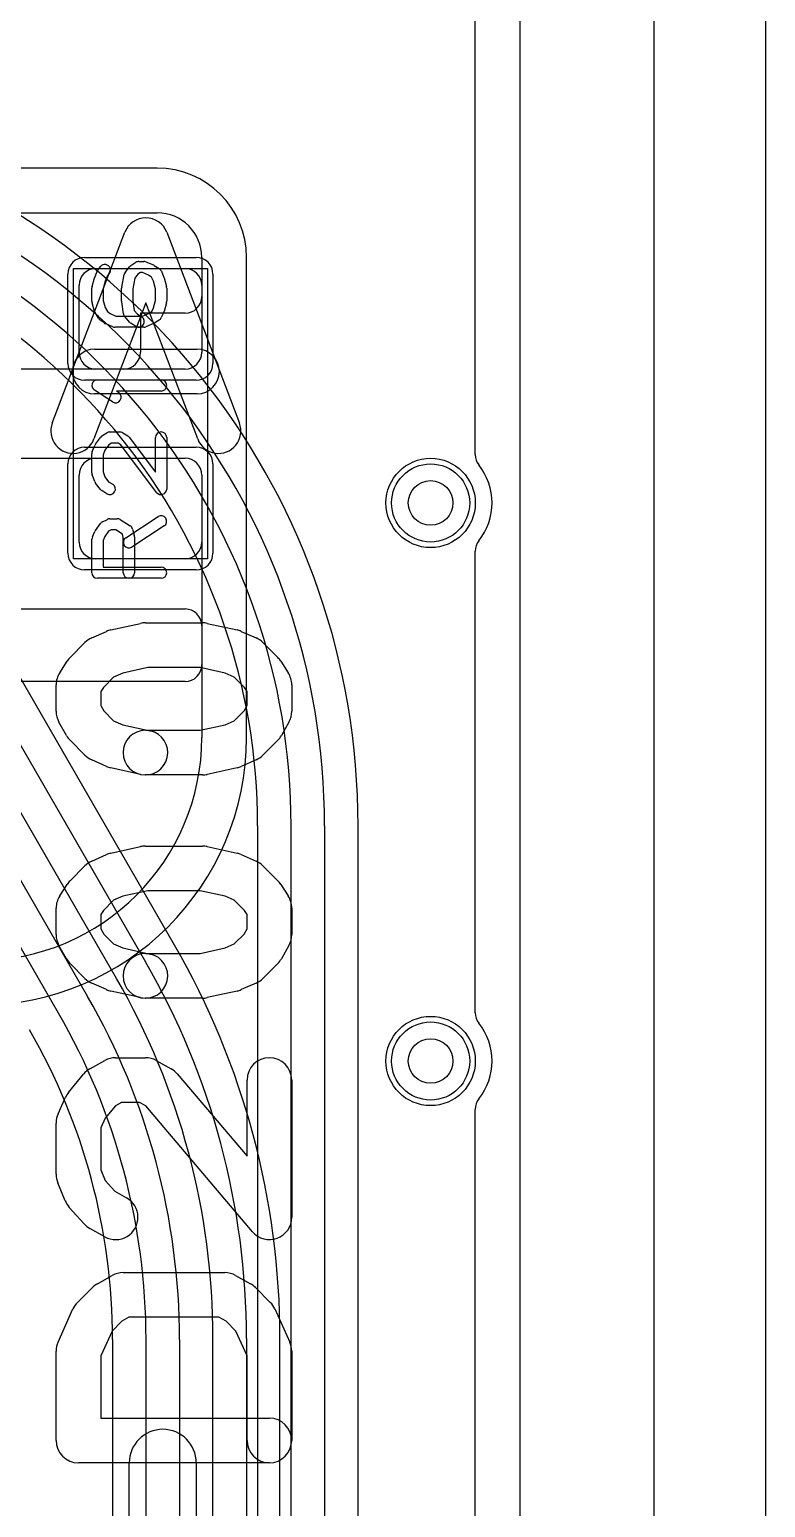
# Model space of a CAD drawing. Extents: x 0 to 20.5, y -0.5 to 20.
# Drawn here: x 17.2 to 20.5, y 6.5 to 13.12 of the extents above; entities that cross this region are included whole.
import ezdxf

# ---------------------------------------------------------------- set-up
doc = ezdxf.new("R2010")
doc.units = 0
for name, color, linetype in [('Hole', 1, 'CONTINUOUS'), ('L1', 3, 'CONTINUOUS'), ('L2', 3, 'CONTINUOUS'), ('L3', 3, 'CONTINUOUS'), ('L4', 3, 'CONTINUOUS'), ('MetalMask-A', 176, 'CONTINUOUS'), ('Outline', 7, 'CONTINUOUS'), ('PartsArea-A', 111, 'CONTINUOUS'), ('PartsSilk-A', 221, 'CONTINUOUS'), ('PartsSilk-B', 221, 'CONTINUOUS'), ('Resist-A', 2, 'CONTINUOUS'), ('Resist-B', 2, 'CONTINUOUS'), ('Silk-A', 140, 'CONTINUOUS'), ('Silk-B', 140, 'CONTINUOUS')]:
    doc.layers.add(name, color=color, linetype=linetype)

msp = doc.modelspace()

# ---------------------------------------------------------------- linework, layer by layer
at = {"layer": 'Hole'}
for centre in [(19, 11), (19, 8.5)]:
    msp.add_circle(centre, 0.1, dxfattribs=at)
at = {"layer": 'L1'}
for p, q in [((19.4, 14.325), (19.4, 1)), ((17.775, 12.50004), (15.225, 12.50004)), ((15.225, 12.3), (17.775, 12.3)), ((17.5, 12.05), (17.9, 12.05)), ((17.975, 12.1), (17.975, 11.92497)), ((18.17504, 9.95), (18.17504, 12.1)), ((17.425, 11.675), (17.425, 11.975)), ((17.975, 11.975), (17.975, 11.675)), ((17.90003, 11.85), (17.7, 11.85)), ((17.7, 11.85), (17.7, 11.67497)), ((17.62503, 11.6), (15.37497, 11.6)), ((17.9, 11.6), (17.5, 11.6)), ((16.37497, 11.2), (17.90003, 11.2)), ((17.5, 11.2), (17.9, 11.2)), ((17.425, 10.825), (17.425, 11.125)), ((17.975, 11.12503), (17.975, 10.27497)), ((17.975, 11.125), (17.975, 10.825)), ((17.9, 10.75), (17.5, 10.75)), ((16.37497, 10.525), (17.90003, 10.525)), ((17.975, 10.45003), (17.975, 9.95)), ((17.90003, 10.2), (16.37497, 10.2)), ((17.65, 6.025), (17.65, 6.7)), ((17.95, 6.7), (17.95, 6.025))]:
    msp.add_line(p, q, dxfattribs=at)
for centre in [(19, 11), (19, 8.5)]:
    msp.add_circle(centre, 0.2, dxfattribs=at)
for centre, radius, start, end in [((17.775, 12.1), 0.40004, 0, 90), ((17.775, 12.1), 0.2, 0, 90), ((17.5, 11.975), 0.075, 90, 180), ((17.9, 11.975), 0.075, 0, 90), ((17.90003, 11.92497), 0.07497, -90, 0), ((17.5, 11.675), 0.075, 180, -90), ((17.62503, 11.67497), 0.07497, -90, 0), ((17.9, 11.675), 0.075, -90, 0), ((17.5, 11.125), 0.075, 90, 180), ((17.9, 11.125), 0.075, 0, 90), ((17.90003, 11.12503), 0.07497, 0, 90), ((17.5, 10.825), 0.075, 180, -90), ((17.9, 10.825), 0.075, -90, 0), ((17.90003, 10.45003), 0.07497, 0, 90), ((17.90003, 10.27497), 0.07497, -90, 0), ((16.975, 9.95), 1, -90, 0), ((16.975, 9.95), 1.20004, -90, 0), ((17.8, 6.7), 0.15, 0, 180)]:
    msp.add_arc(centre, radius, start, end, dxfattribs=at)
at = {"layer": 'L2'}
msp.add_line((19.4, 14.325), (19.4, 1), dxfattribs=at)
for centre in [(19, 11), (19, 8.5)]:
    msp.add_circle(centre, 0.2, dxfattribs=at)
at = {"layer": 'L3'}
for p, q in [((19.4, 14.325), (19.4, 1)), ((18.22496, 9.55398), (18.22496, 3.01421)), ((18.375, 3.01421), (18.375, 9.55398)), ((18.525, 9.55398), (18.525, 3.01421)), ((18.67504, 3.01421), (18.67504, 9.55398))]:
    msp.add_line(p, q, dxfattribs=at)
for centre in [(19, 11), (19, 8.5)]:
    msp.add_circle(centre, 0.2, dxfattribs=at)
for radius, end in [(3.22504, 75.000033), (3.075, 74.999965), (2.925, 74.999903), (2.77496, 75.000074)]:
    msp.add_arc((15.45, 9.55398), radius, 0, end, dxfattribs=at)
at = {"layer": 'L4'}
for p, q in [((14.40707, 14.6875), (17.72283, 8.94442)), ((17.59293, 8.86942), (14.27716, 14.6125)), ((19.4, 14.32503), (19.4, 1)), ((17.85277, 9.01944), (14.81123, 14.28753)), ((16.09416, 11.1601), (17.46303, 8.78916)), ((17.33313, 8.71416), (15.96426, 11.0851)), ((17.57496, 7.25166), (17.57496, 3.91526)), ((17.725, 3.91526), (17.725, 7.25166)), ((17.875, 7.25166), (17.875, 3.91526)), ((18.025, 3.57639), (18.025, 7.25692)), ((18.175, 7.25692), (18.175, 3.57639)), ((18.32504, 3.57639), (18.32504, 7.25692))]:
    msp.add_line(p, q, dxfattribs=at)
for centre in [(19, 11), (19, 8.5)]:
    msp.add_circle(centre, 0.2, dxfattribs=at)
for centre, radius, end in [((14.8, 7.25692), 3.52504, 30.000034), ((14.8, 7.25692), 3.375, 30.000033), ((14.8, 7.25692), 3.225, 30.000017), ((14.8, 7.25166), 3.075, 29.999964), ((14.8, 7.25166), 2.925, 29.999944), ((14.8, 7.25166), 2.77496, 29.999778)]:
    msp.add_arc(centre, radius, 0, end, dxfattribs=at)
at = {"layer": 'MetalMask-A'}
for p, q in [((17.5, 12.05), (17.9, 12.05)), ((17.425, 11.675), (17.425, 11.975)), ((17.975, 11.975), (17.975, 11.675)), ((17.9, 11.6), (17.5, 11.6)), ((17.5, 11.2), (17.9, 11.2)), ((17.425, 10.825), (17.425, 11.125)), ((17.975, 11.125), (17.975, 10.825)), ((17.9, 10.75), (17.5, 10.75))]:
    msp.add_line(p, q, dxfattribs=at)
for centre, start, end in [((17.5, 11.975), 90, 180), ((17.9, 11.975), 0, 90), ((17.5, 11.675), 180, -90), ((17.9, 11.675), -90, 0), ((17.5, 11.125), 90, 180), ((17.9, 11.125), 0, 90), ((17.5, 10.825), 180, -90), ((17.9, 10.825), -90, 0)]:
    msp.add_arc(centre, 0.075, start, end, dxfattribs=at)
at = {"layer": 'Outline'}
msp.add_line((20, 15), (20, 1), dxfattribs=at)
at = {"layer": 'PartsArea-A'}
for p, q in [((17.4, 10.75), (17.4, 12.05)), ((17.4, 12.05), (18, 12.05)), ((18, 12.05), (18, 10.75)), ((18, 10.75), (17.4, 10.75))]:
    msp.add_line(p, q, dxfattribs=at)
at = {"layer": 'PartsSilk-A'}
for p, q in [((17.51011, 12.04479), (17.52122, 12.05868)), ((17.63176, 12.03294), (17.65028, 12.05794)), ((17.65713, 12.06426), (17.67935, 12.07814)), ((17.69259, 12.08194), (17.71481, 12.08194)), ((17.72442, 12.08002), (17.75776, 12.06614)), ((17.7614, 12.06426), (17.78362, 12.05037)), ((17.48337, 11.96937), (17.49448, 12.00826)), ((17.49531, 12.01067), (17.50642, 12.03845)), ((17.54221, 11.99329), (17.53241, 11.959)), ((17.55147, 12.01645), (17.54221, 11.99329)), ((17.56026, 12.02744), (17.55147, 12.01645)), ((17.61623, 11.9674), (17.62734, 12.02296)), ((17.67527, 12.00767), (17.66574, 11.96002)), ((17.68764, 12.02437), (17.67527, 12.00767)), ((17.69976, 12.03194), (17.68764, 12.02437)), ((17.70981, 12.03194), (17.69976, 12.03194)), ((17.73664, 12.02077), (17.70981, 12.03194)), ((17.75019, 12.0123), (17.73664, 12.02077)), ((17.75779, 11.99329), (17.75019, 12.0123)), ((17.76759, 11.959), (17.75779, 11.99329)), ((17.79358, 12.03845), (17.80469, 12.01067)), ((17.80552, 12.00826), (17.81663, 11.96937)), ((17.48241, 11.90417), (17.48241, 11.9625)), ((17.53241, 11.959), (17.53241, 11.90767)), ((17.61574, 11.90417), (17.61574, 11.9625)), ((17.66574, 11.96002), (17.66574, 11.90592)), ((17.76759, 11.90767), (17.76759, 11.959)), ((17.81759, 11.9625), (17.81759, 11.90417)), ((17.49448, 11.85841), (17.48337, 11.8973)), ((17.51182, 11.82754), (17.49701, 11.85254)), ((17.53241, 11.90767), (17.54167, 11.87525)), ((17.54167, 11.87525), (17.55231, 11.8573)), ((17.55231, 11.8573), (17.56435, 11.84827)), ((17.62339, 11.84791), (17.61598, 11.90069)), ((17.66574, 11.90592), (17.67186, 11.86235)), ((17.67186, 11.86235), (17.68667, 11.84568)), ((17.73664, 11.84868), (17.75063, 11.85742)), ((17.75063, 11.85742), (17.75792, 11.87383)), ((17.75792, 11.87383), (17.76759, 11.90767)), ((17.80433, 11.85513), (17.79322, 11.83013)), ((17.81663, 11.8973), (17.80552, 11.85841)), ((17.53685, 11.80639), (17.51833, 11.82028)), ((17.57558, 11.78942), (17.54224, 11.80331)), ((17.56435, 11.84827), (17.59019, 11.8375)), ((17.71481, 11.7875), (17.58519, 11.7875)), ((17.59019, 11.8375), (17.70981, 11.8375)), ((17.65168, 11.80978), (17.62946, 11.83478)), ((17.67934, 11.7913), (17.65712, 11.80519)), ((17.68667, 11.84568), (17.70584, 11.8337)), ((17.70981, 11.8375), (17.73664, 11.84868)), ((17.75776, 11.80331), (17.72442, 11.78942)), ((17.78362, 11.81908), (17.7614, 11.80519)), ((17.50741, 11.55139), (17.79259, 11.55139)), ((17.5753, 11.45263), (17.49382, 11.50541)), ((17.79259, 11.50139), (17.59199, 11.50139)), ((17.59199, 11.50139), (17.60248, 11.49459)), ((17.4842, 11.23011), (17.49531, 11.25789)), ((17.4983, 11.26331), (17.52052, 11.29387)), ((17.52749, 11.30037), (17.54971, 11.31426)), ((17.55811, 11.26054), (17.54057, 11.23643)), ((17.57013, 11.26806), (17.55811, 11.26054)), ((17.56296, 11.31806), (17.60741, 11.31806)), ((17.60024, 11.26806), (17.57013, 11.26806)), ((17.61244, 11.26043), (17.60024, 11.26806)), ((17.77261, 11.04747), (17.61244, 11.26043)), ((17.62066, 11.31426), (17.64288, 11.30037)), ((17.64961, 11.2942), (17.76759, 11.13733)), ((17.76759, 11.13733), (17.76759, 11.29306)), ((17.81759, 11.29306), (17.81759, 11.0625)), ((17.48241, 11.13472), (17.48241, 11.22083)), ((17.54057, 11.23643), (17.53241, 11.21602)), ((17.53241, 11.21602), (17.53241, 11.13912)), ((17.49503, 11.09563), (17.48392, 11.12618)), ((17.53241, 11.13912), (17.54061, 11.11658)), ((17.52122, 11.06077), (17.499, 11.08855)), ((17.54061, 11.11658), (17.5576, 11.09533)), ((17.5576, 11.09533), (17.57621, 11.0837)), ((17.54971, 11.0413), (17.52749, 11.05519)), ((17.52956, 10.91542), (17.55178, 10.92653)), ((17.56296, 10.92917), (17.5963, 10.92917)), ((17.60955, 10.92537), (17.65399, 10.89759)), ((17.63447, 10.84453), (17.77891, 10.93898)), ((17.48456, 10.84765), (17.49567, 10.87265)), ((17.4983, 10.8772), (17.52052, 10.90776)), ((17.55737, 10.87343), (17.54029, 10.84993)), ((17.56886, 10.87917), (17.55737, 10.87343)), ((17.58913, 10.87917), (17.56886, 10.87917)), ((17.61913, 10.86042), (17.58913, 10.87917)), ((17.62315, 10.84533), (17.61913, 10.86042)), ((17.80627, 10.89714), (17.66183, 10.80269)), ((17.6649, 10.88283), (17.67231, 10.85505)), ((17.48241, 10.6875), (17.48241, 10.8375)), ((17.54029, 10.84993), (17.53241, 10.8322)), ((17.53241, 10.8322), (17.53241, 10.7125)), ((17.62315, 10.6875), (17.62315, 10.84533)), ((17.67315, 10.84861), (17.67315, 10.6875)), ((17.79259, 10.6625), (17.50741, 10.6625)), ((17.53241, 10.7125), (17.79259, 10.7125))]:
    msp.add_line(p, q, dxfattribs=at)
for centre, start, end in [((17.54074, 12.04306), -38.666967, 141.345223), ((17.67037, 12.04306), 121.985944, 143.473873), ((17.69259, 12.05694), 90, 121.985944), ((17.71481, 12.05694), 67.394238, 90), ((17.74815, 12.04306), 57.994617, 67.394238), ((17.77037, 12.02917), 21.792897, 57.994617), ((17.51852, 12.00139), 158.207103, 164.051456), ((17.52963, 12.02917), 141.333033, 158.207103), ((17.65185, 12.01806), 143.473873, 168.694563), ((17.78148, 12.00139), 15.948544, 21.792897), ((17.50741, 11.9625), 164.051456, 180), ((17.64074, 11.9625), 168.694563, 180), ((17.79259, 11.9625), 0, 15.948544), ((17.50741, 11.90417), 180, -164.051456), ((17.51852, 11.86528), -164.051456, -149.362476), ((17.64074, 11.90417), 180, -171.999526), ((17.78148, 11.86528), -23.950855, -15.948544), ((17.79259, 11.90417), -15.948544, 0), ((17.53333, 11.84028), -149.362476, -126.869898), ((17.55185, 11.82639), -126.869898, -112.605762), ((17.58519, 11.8125), -112.605762, -90), ((17.64815, 11.85139), -171.999526, -138.37217), ((17.67037, 11.82639), -138.372169, -122.005383), ((17.69259, 11.8125), -122.005383, 57.989981), ((17.71481, 11.8125), -90, -67.394238), ((17.74815, 11.82639), -67.394238, -57.994617), ((17.77037, 11.84028), -57.994617, -23.950855), ((17.50741, 11.52639), 90, -122.933807), ((17.79259, 11.52639), -90, 90), ((17.58889, 11.47361), -122.933543, 57.066193), ((17.51852, 11.24861), 143.982737, 158.202147), ((17.54074, 11.27917), 122.005383, 143.979316), ((17.56296, 11.29306), 90, 122.010019), ((17.60741, 11.29306), 57.994617, 90), ((17.62963, 11.27917), 36.952397, 57.989981), ((17.79259, 11.29306), 0, 180), ((17.50741, 11.22083), 158.207103, 180), ((17.50741, 11.13472), 180, -160.015388), ((17.51852, 11.10417), -160.02081, -141.345223), ((17.54074, 11.07639), -141.333033, -122.010019), ((17.56296, 11.0625), -122.005383, 57.989981), ((17.79259, 11.0625), -143.047603, 0), ((17.56296, 10.90417), 90, 116.565051), ((17.5963, 10.90417), 57.994617, 90), ((17.79259, 10.91806), -56.818537, 123.180863), ((17.51852, 10.8625), 143.982737, 156.039637), ((17.54074, 10.89306), 116.565051, 143.979316), ((17.64074, 10.87639), 14.925513, 57.989981), ((17.50741, 10.8375), 156.049145, 180), ((17.64815, 10.82361), 123.181463, -56.819137), ((17.64815, 10.84861), 0, 14.935268), ((17.50741, 10.6875), 180, -90), ((17.64815, 10.6875), 180, 0), ((17.79259, 10.6875), -90, 90)]:
    msp.add_arc(centre, 0.025, start, end, dxfattribs=at)
at = {"layer": 'PartsSilk-B'}
for p, q in [((17.3047, 11.35782), (17.63062, 12.21338)), ((17.81752, 12.21338), (18.14345, 11.35782)), ((17.72407, 11.89688), (17.4916, 11.28662)), ((17.95655, 11.28662), (17.72407, 11.89688)), ((17.49444, 11.68889), (17.9537, 11.68889)), ((17.9537, 11.48889), (17.49444, 11.48889))]:
    msp.add_line(p, q, dxfattribs=at)
for centre, start, end in [((17.72407, 12.17778), 20.854458, 159.145542), ((17.49444, 11.58889), 90, -90), ((17.9537, 11.58889), -90, 90), ((17.39815, 11.32222), 159.145542, -20.854012), ((18.05, 11.32222), -159.145542, 20.854597)]:
    msp.add_arc(centre, 0.1, start, end, dxfattribs=at)
at = {"layer": 'Resist-A'}
for p, q in [((17.45, 12.1), (17.95, 12.1)), ((17.375, 11.625), (17.375, 12.025)), ((18.025, 12.025), (18.025, 11.625)), ((17.95, 11.55), (17.45, 11.55)), ((17.45, 11.25), (17.95, 11.25)), ((17.375, 10.775), (17.375, 11.175)), ((18.025, 11.175), (18.025, 10.775)), ((17.95, 10.7), (17.45, 10.7))]:
    msp.add_line(p, q, dxfattribs=at)
for centre in [(19, 11), (19, 8.5)]:
    msp.add_circle(centre, 0.175, dxfattribs=at)
for centre, start, end in [((17.45, 12.025), 90, 180), ((17.95, 12.025), 0, 90), ((17.45, 11.625), 180, -90), ((17.95, 11.625), -90, 0), ((17.45, 11.175), 90, 180), ((17.95, 11.175), 0, 90), ((17.45, 10.775), 180, -90), ((17.95, 10.775), -90, 0)]:
    msp.add_arc(centre, 0.075, start, end, dxfattribs=at)
at = {"layer": 'Resist-B'}
for centre in [(19, 11), (19, 8.5)]:
    msp.add_circle(centre, 0.175, dxfattribs=at)
at = {"layer": 'Silk-A'}
for p, q in [((20.5, 14.425), (20.5, -0.425)), ((19.2, 11.21651), (19.2, 13.78349)), ((19.2, 8.71651), (19.2, 10.78349)), ((17.72222, 10.46296), (17.97778, 10.46296)), ((17.48161, 10.39508), (17.54828, 10.42471)), ((17.5672, 10.43095), (17.70053, 10.46058)), ((17.99947, 10.46058), (18.1328, 10.43095)), ((18.15172, 10.42471), (18.21839, 10.39508)), ((17.38485, 10.30775), (17.45151, 10.37441)), ((18.24849, 10.37441), (18.31515, 10.30775)), ((17.33811, 10.23927), (17.37145, 10.29112)), ((17.7332, 10.26296), (17.62036, 10.23788)), ((17.9668, 10.26296), (17.7332, 10.26296)), ((18.07964, 10.23788), (17.9668, 10.26296)), ((18.32855, 10.29112), (18.36189, 10.23927)), ((17.5798, 10.21986), (17.53386, 10.17392)), ((17.62036, 10.23788), (17.5798, 10.21986)), ((18.1202, 10.21986), (18.07964, 10.23788)), ((18.16614, 10.17392), (18.1202, 10.21986)), ((17.32222, 10.06667), (17.32222, 10.18519)), ((17.53386, 10.17392), (17.52222, 10.15581)), ((17.52222, 10.15581), (17.52222, 10.09287)), ((18.17778, 10.15581), (18.16614, 10.17392)), ((18.17778, 10.09287), (18.17778, 10.15581)), ((18.37778, 10.18519), (18.37778, 10.06667)), ((17.52222, 10.09287), (17.53598, 10.06841)), ((17.53598, 10.06841), (17.5798, 10.02458)), ((18.1202, 10.02458), (18.16402, 10.06841)), ((18.16402, 10.06841), (18.17778, 10.09287)), ((17.36841, 9.95838), (17.33507, 10.01764)), ((17.5798, 10.02458), (17.62036, 10.00656)), ((17.62036, 10.00656), (17.74391, 9.9791)), ((17.9668, 9.98148), (18.07964, 10.00656)), ((18.07964, 10.00656), (18.1202, 10.02458)), ((18.36493, 10.01764), (18.33159, 9.95838)), ((17.4515, 9.87003), (17.38484, 9.9367)), ((17.72222, 9.98148), (17.9668, 9.98148)), ((18.31516, 9.9367), (18.2485, 9.87003)), ((17.54828, 9.81973), (17.48161, 9.84936)), ((17.70053, 9.78386), (17.5672, 9.81349)), ((18.1328, 9.81349), (17.99947, 9.78386)), ((18.21839, 9.84936), (18.15172, 9.81973)), ((17.97778, 9.78148), (17.72222, 9.78148)), ((17.48161, 9.39508), (17.54828, 9.42471)), ((17.5672, 9.43095), (17.70053, 9.46058)), ((17.72222, 9.46296), (17.97778, 9.46296)), ((17.99947, 9.46058), (18.1328, 9.43095)), ((18.15172, 9.42471), (18.21839, 9.39508)), ((17.38485, 9.30775), (17.45151, 9.37441)), ((18.24849, 9.37441), (18.31515, 9.30775)), ((17.33811, 9.23927), (17.37145, 9.29112)), ((18.32855, 9.29112), (18.36189, 9.23927)), ((17.5798, 9.21986), (17.53386, 9.17392)), ((17.62036, 9.23788), (17.5798, 9.21986)), ((17.7332, 9.26296), (17.62036, 9.23788)), ((17.9668, 9.26296), (17.7332, 9.26296)), ((18.07964, 9.23788), (17.9668, 9.26296)), ((18.1202, 9.21986), (18.07964, 9.23788)), ((18.16614, 9.17392), (18.1202, 9.21986)), ((17.32222, 9.06667), (17.32222, 9.18519)), ((17.53386, 9.17392), (17.52222, 9.15581)), ((17.52222, 9.15581), (17.52222, 9.09287)), ((18.17778, 9.15581), (18.16614, 9.17392)), ((18.17778, 9.09287), (18.17778, 9.15581)), ((18.37778, 9.18519), (18.37778, 9.06667)), ((17.52222, 9.09287), (17.53598, 9.06841)), ((18.16402, 9.06841), (18.17778, 9.09287)), ((17.36841, 8.95838), (17.33507, 9.01764)), ((17.53598, 9.06841), (17.5798, 9.02458)), ((17.5798, 9.02458), (17.62036, 9.00656)), ((17.62036, 9.00656), (17.74391, 8.9791)), ((17.9668, 8.98148), (18.07964, 9.00656)), ((18.07964, 9.00656), (18.1202, 9.02458)), ((18.1202, 9.02458), (18.16402, 9.06841)), ((18.36493, 9.01764), (18.33159, 8.95838)), ((17.72222, 8.98148), (17.9668, 8.98148)), ((17.4515, 8.87003), (17.38484, 8.9367)), ((18.31516, 8.9367), (18.2485, 8.87003)), ((17.54828, 8.81973), (17.48161, 8.84936)), ((17.70053, 8.78386), (17.5672, 8.81349)), ((18.1328, 8.81349), (17.99947, 8.78386)), ((18.21839, 8.84936), (18.15172, 8.81973)), ((17.97778, 8.78148), (17.72222, 8.78148)), ((17.47366, 8.4652), (17.54033, 8.50223)), ((17.58889, 8.51481), (17.72222, 8.51481)), ((17.77078, 8.50223), (17.83745, 8.4652)), ((17.37816, 8.35962), (17.44482, 8.4411)), ((17.86523, 8.44237), (18.17778, 8.07299)), ((18.17778, 8.07299), (18.17778, 8.41481)), ((18.37778, 8.41481), (18.37778, 7.8)), ((17.33103, 8.26326), (17.36437, 8.33734)), ((17.5875, 8.29965), (17.54133, 8.24321)), ((17.6148, 8.31481), (17.5875, 8.29965)), ((17.69631, 8.31481), (17.6148, 8.31481)), ((17.72436, 8.29923), (17.69631, 8.31481)), ((18.20144, 7.73541), (17.72436, 8.29923)), ((19.2, 6.21651), (19.2, 8.28349)), ((17.32222, 7.99259), (17.32222, 8.22222)), ((17.54133, 8.24321), (17.52222, 8.20075)), ((17.52222, 8.20075), (17.52222, 8.01226)), ((17.52222, 8.01226), (17.54153, 7.96508)), ((17.36301, 7.87324), (17.32967, 7.95472)), ((17.54153, 7.96508), (17.58538, 7.91635)), ((17.58538, 7.91635), (17.63746, 7.88742)), ((17.44789, 7.77015), (17.38123, 7.84422)), ((17.54032, 7.71258), (17.47365, 7.74962)), ((17.62222, 7.55185), (18.07778, 7.55185)), ((17.41818, 7.41887), (17.48485, 7.48553)), ((17.50699, 7.50222), (17.57365, 7.53926)), ((18.12635, 7.53926), (18.19301, 7.50222)), ((18.21515, 7.48553), (18.28182, 7.41887)), ((17.33103, 7.24104), (17.3977, 7.38919)), ((17.64814, 7.35185), (17.61637, 7.3342)), ((18.05186, 7.35185), (17.64814, 7.35185)), ((18.08363, 7.3342), (18.05186, 7.35185)), ((18.3023, 7.38919), (18.36897, 7.24104)), ((17.57256, 7.2904), (17.52222, 7.17854)), ((17.61637, 7.3342), (17.57256, 7.2904)), ((18.12744, 7.2904), (18.08363, 7.3342)), ((18.17778, 7.17854), (18.12744, 7.2904)), ((17.32222, 6.8), (17.32222, 7.2)), ((17.52222, 7.17854), (17.52222, 6.9)), ((18.17778, 6.8), (18.17778, 7.17854)), ((18.37778, 7.2), (18.37778, 6.8)), ((17.52222, 6.9), (18.27778, 6.9)), ((18.27778, 6.7), (17.42222, 6.7))]:
    msp.add_line(p, q, dxfattribs=at)
for centre, radius, start, end in [((19.275, 11.21651), 0.075, 180, -141.783994), ((19, 11), 0.275, -38.213046, 38.213046), ((19.275, 10.78349), 0.075, 141.783994, 180), ((17.72222, 10.36296), 0.1, 90, 102.526943), ((17.97778, 10.36296), 0.1, 77.473057, 90), ((17.52222, 10.3037), 0.1, 113.960744, 135), ((17.58889, 10.33333), 0.1, 102.526943, 113.960744), ((18.11111, 10.33333), 0.1, 66.039256, 77.473057), ((18.17778, 10.3037), 0.1, 45, 66.039256), ((17.45556, 10.23704), 0.1, 135, 147.260298), ((18.24444, 10.23704), 0.1, 32.739702, 45), ((17.42222, 10.18519), 0.1, 147.260298, 180), ((18.27778, 10.18519), 0.1, 0, 32.739702), ((17.42222, 10.06667), 0.1, 180, -150.638189), ((18.27778, 10.06667), 0.1, -29.361811, 0), ((17.45556, 10.00741), 0.1, -150.638189, -135.004051), ((17.72222, 9.88148), 0.1, 90, -90), ((17.72222, 9.88148), 0.1, -102.526943, 77.470737), ((18.24444, 10.00741), 0.1, -44.995949, -29.361811), ((17.52222, 9.94074), 0.1, -135.004051, -113.960744), ((18.17778, 9.94074), 0.1, -66.039256, -44.995949), ((17.58889, 9.91111), 0.1, -113.960744, -102.526943), ((18.11111, 9.91111), 0.1, -77.473057, -66.039256), ((17.97778, 9.88148), 0.1, -90, -77.473057), ((17.58889, 9.33333), 0.1, 102.526943, 113.960744), ((17.72222, 9.36296), 0.1, 90, 102.526943), ((17.97778, 9.36296), 0.1, 77.473057, 90), ((18.11111, 9.33333), 0.1, 66.039256, 77.473057), ((17.52222, 9.3037), 0.1, 113.960744, 135), ((18.17778, 9.3037), 0.1, 45, 66.039256), ((17.45556, 9.23704), 0.1, 135, 147.260298), ((18.24444, 9.23704), 0.1, 32.739702, 45), ((17.42222, 9.18519), 0.1, 147.260298, 180), ((18.27778, 9.18519), 0.1, 0, 32.739702), ((17.42222, 9.06667), 0.1, 180, -150.638189), ((18.27778, 9.06667), 0.1, -29.361811, 0), ((17.45556, 9.00741), 0.1, -150.638189, -135.004051), ((17.72222, 8.88148), 0.1, 90, -90), ((17.72222, 8.88148), 0.1, -102.526943, 77.470737), ((18.24444, 9.00741), 0.1, -44.995949, -29.361811), ((17.52222, 8.94074), 0.1, -135.004051, -113.960744), ((17.58889, 8.91111), 0.1, -113.960744, -102.526943), ((18.11111, 8.91111), 0.1, -77.473057, -66.039256), ((18.17778, 8.94074), 0.1, -66.039256, -44.995949), ((17.97778, 8.88148), 0.1, -90, -77.473057), ((19.275, 8.71651), 0.075, 180, -141.783994), ((19, 8.5), 0.275, -38.213046, 38.213046), ((17.58889, 8.41481), 0.1, 90, 119.048766), ((17.72222, 8.41481), 0.1, 60.948735, 90), ((18.27778, 8.41481), 0.1, 0, 180), ((17.52222, 8.37778), 0.1, 119.051265, 140.712891), ((17.78889, 8.37778), 0.1, 40.234003, 60.951234), ((17.45556, 8.2963), 0.1, 140.713818, 155.769682), ((19.275, 8.28349), 0.075, 141.783994, 180), ((17.42222, 8.22222), 0.1, 155.769903, 180), ((17.42222, 7.99259), 0.1, 180, -157.746596), ((17.58889, 7.8), 0.1, -119.056274, 60.944666), ((17.45556, 7.91111), 0.1, -157.746396, -138.01407), ((17.52222, 7.83704), 0.1, -138.015769, -119.055334), ((18.27778, 7.8), 0.1, -139.765997, 0), ((17.62222, 7.45185), 0.1, 90, 119.058983), ((18.07778, 7.45185), 0.1, 60.940944, 90), ((17.55556, 7.41481), 0.1, 119.059056, 134.995703), ((18.14444, 7.41481), 0.1, 45.004051, 60.941017), ((17.48889, 7.34815), 0.1, 134.995949, 155.771451), ((18.21111, 7.34815), 0.1, 24.230097, 45.004297), ((17.42222, 7.2), 0.1, 155.769903, 180), ((18.27778, 7.2), 0.1, 0, 24.228549), ((18.27778, 6.8), 0.1, -90, 90), ((17.42222, 6.8), 0.1, 180, -90), ((18.27778, 6.8), 0.1, 180, 0)]:
    msp.add_arc(centre, radius, start, end, dxfattribs=at)
at = {"layer": 'Silk-B'}
for p, q in [((17.3047, 11.35782), (17.63062, 12.21338)), ((17.81752, 12.21338), (18.14345, 11.35782)), ((17.72407, 11.89688), (17.4916, 11.28662)), ((17.95655, 11.28662), (17.72407, 11.89688)), ((17.49444, 11.68889), (17.9537, 11.68889)), ((17.9537, 11.48889), (17.49444, 11.48889))]:
    msp.add_line(p, q, dxfattribs=at)
for centre, start, end in [((17.72407, 12.17778), 20.854458, 159.145542), ((17.49444, 11.58889), 90, -90), ((17.9537, 11.58889), -90, 90), ((17.39815, 11.32222), 159.145542, -20.854012), ((18.05, 11.32222), -159.145542, 20.854597)]:
    msp.add_arc(centre, 0.1, start, end, dxfattribs=at)

doc.saveas('drawing.dxf')
